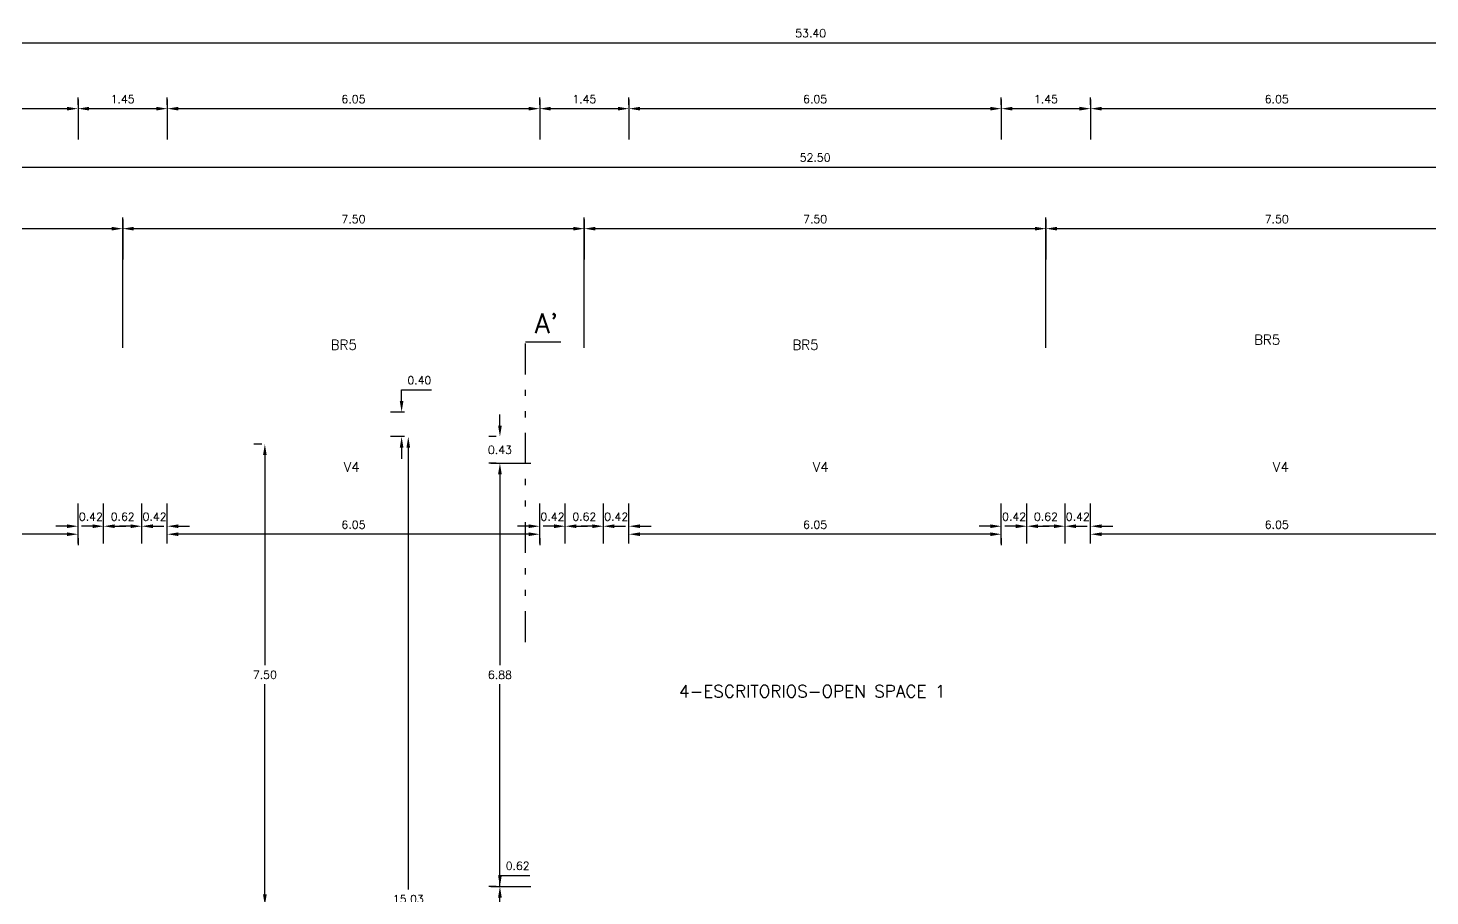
# Model space of a CAD drawing. Extents: x 19.8 to 90.6, y 5.5 to 74.
# Drawn here: x 42.49 to 65.27, y 59.89 to 74 of the extents above; entities that cross this region are included whole.
import ezdxf

# ---------------------------------------------------------------- set-up
doc = ezdxf.new("R2010")
doc.units = 0
doc.header["$MEASUREMENT"] = 0
for name, pattern in [('Default', [0]), ('Divide', [1.25, 0.5, -0.25, 0, -0.25, 0, -0.25]), ('Solid', [0])]:
    doc.linetypes.add(name, pattern=pattern)
doc.layers.get('DEFPOINTS').update_dxf_attribs({"linetype": 'Solid'})
for name, color, linetype in [('Dimensions (COTAS)', 212, 'Solid'), ('Sections Corte', 9, 'Solid'), ('Text O', 212, 'Default')]:
    doc.layers.add(name, color=color, linetype=linetype)
doc.styles.add('Simplex', font='SIMPLEX.SHX')
doc.dimstyles.get("Standard").update_dxf_attribs({"dimtxt": 0.13, "dimasz": 0.18, "dimexe": 0.18, "dimexo": 0.0625, "dimgap": 0.09, "dimtad": 1, "dimtih": 1, "dimtoh": 1, "dimzin": 0, "dimdsep": 46, "dimtxsty": 'Simplex', "dimcen": 0.09, "dimadec": 0, "dimazin": 0, "dimtfac": 1, "dimtofl": 0, "dimtmove": 0, "dimatfit": 3, "dimfxl": 1, "dimtolj": 1, "dimtzin": 0, "dimarcsym": 0})

# ---------------------------------------------------------------- blocks, each defined once
blk = doc.blocks.new('*D66')
at = {"layer": 'DEFPOINTS', "color": 0, "transparency": 16777216}
for p in [(44.751, 65.771), (44.751, 65.771), (50.801, 65.771)]:
    blk.add_point(p, dxfattribs=at)
at = {"layer": 'Dimensions (COTAS)', "color": 0, "lineweight": -2, "transparency": 16777216}
for p, q in [((44.751, 65.834), (44.751, 65.951)), ((50.621, 65.771), (44.931, 65.771)), ((50.801, 65.709), (50.801, 65.591))]:
    blk.add_line(p, q, dxfattribs=at)
at = {"layer": 'Dimensions (COTAS)', "color": 0, "transparency": 16777216}
for points in [[(44.931, 65.801), (44.931, 65.741), (44.751, 65.771)], [(50.621, 65.801), (50.621, 65.741), (50.801, 65.771)]]:
    blk.add_solid(points, dxfattribs=at)
at = {"layer": 'Dimensions (COTAS)', "color": 0, "transparency": 16777216, "insert": (47.776, 65.926), "char_height": 0.13, "attachment_point": 5, "style": 'Simplex'}
blk.add_mtext('\\A1;6.05', dxfattribs=at)
blk = doc.blocks.new('*D67')
at = {"layer": 'DEFPOINTS', "color": 0, "transparency": 16777216}
for p in [(51.526, 70.737), (44.026, 68.737), (51.526, 68.737)]:
    blk.add_point(p, dxfattribs=at)
at = {"layer": 'Dimensions (COTAS)', "color": 0, "lineweight": -2, "transparency": 16777216}
for p, q in [((44.026, 68.799), (44.026, 70.917)), ((51.526, 68.799), (51.526, 70.917)), ((44.206, 70.737), (51.346, 70.737))]:
    blk.add_line(p, q, dxfattribs=at)
at = {"layer": 'Dimensions (COTAS)', "color": 0, "transparency": 16777216}
for points in [[(44.206, 70.767), (44.206, 70.707), (44.026, 70.737)], [(51.346, 70.767), (51.346, 70.707), (51.526, 70.737)]]:
    blk.add_solid(points, dxfattribs=at)
at = {"layer": 'Dimensions (COTAS)', "color": 0, "transparency": 16777216, "insert": (47.776, 70.892), "char_height": 0.13, "attachment_point": 5, "style": 'Simplex'}
blk.add_mtext('\\A1;7.50', dxfattribs=at)
blk = doc.blocks.new('*D68')
at = {"layer": 'DEFPOINTS', "color": 0, "transparency": 16777216}
for p in [(44.751, 72.687), (50.801, 72.687), (50.801, 72.687)]:
    blk.add_point(p, dxfattribs=at)
at = {"layer": 'Dimensions (COTAS)', "color": 0, "lineweight": -2, "transparency": 16777216}
for p, q in [((44.751, 72.749), (44.751, 72.867)), ((44.931, 72.687), (50.621, 72.687)), ((50.801, 72.749), (50.801, 72.867))]:
    blk.add_line(p, q, dxfattribs=at)
at = {"layer": 'Dimensions (COTAS)', "color": 0, "transparency": 16777216}
for points in [[(44.931, 72.717), (44.931, 72.657), (44.751, 72.687)], [(50.621, 72.717), (50.621, 72.657), (50.801, 72.687)]]:
    blk.add_solid(points, dxfattribs=at)
at = {"layer": 'Dimensions (COTAS)', "color": 0, "transparency": 16777216, "insert": (47.776, 72.842), "char_height": 0.13, "attachment_point": 5, "style": 'Simplex'}
blk.add_mtext('\\A1;6.05', dxfattribs=at)
blk = doc.blocks.new('*D76')
at = {"layer": 'DEFPOINTS', "color": 0, "transparency": 16777216}
for p in [(29.026, 71.737), (81.526, 71.737), (81.526, 71.737)]:
    blk.add_point(p, dxfattribs=at)
at = {"layer": 'Dimensions (COTAS)', "color": 0, "lineweight": -2, "transparency": 16777216}
for p, q in [((29.026, 71.799), (29.026, 71.917)), ((81.526, 71.799), (81.526, 71.917)), ((29.206, 71.737), (81.346, 71.737))]:
    blk.add_line(p, q, dxfattribs=at)
at = {"layer": 'Dimensions (COTAS)', "color": 0, "transparency": 16777216}
for points in [[(29.206, 71.767), (29.206, 71.707), (29.026, 71.737)], [(81.346, 71.767), (81.346, 71.707), (81.526, 71.737)]]:
    blk.add_solid(points, dxfattribs=at)
at = {"layer": 'Dimensions (COTAS)', "color": 0, "transparency": 16777216, "insert": (55.276, 71.892), "char_height": 0.13, "attachment_point": 5, "style": 'Simplex'}
blk.add_mtext('\\A1;52.50', dxfattribs=at)
blk = doc.blocks.new('*D77')
at = {"layer": 'DEFPOINTS', "color": 0, "transparency": 16777216}
for p in [(28.506, 73.757), (81.901, 73.757), (81.901, 73.757)]:
    blk.add_point(p, dxfattribs=at)
at = {"layer": 'Dimensions (COTAS)', "color": 0, "lineweight": -2, "transparency": 16777216}
for p, q in [((28.506, 73.82), (28.506, 73.937)), ((81.901, 73.82), (81.901, 73.937)), ((28.686, 73.757), (81.721, 73.757))]:
    blk.add_line(p, q, dxfattribs=at)
at = {"layer": 'Dimensions (COTAS)', "color": 0, "transparency": 16777216}
for points in [[(28.686, 73.787), (28.686, 73.727), (28.506, 73.757)], [(81.721, 73.787), (81.721, 73.727), (81.901, 73.757)]]:
    blk.add_solid(points, dxfattribs=at)
at = {"layer": 'Dimensions (COTAS)', "color": 0, "transparency": 16777216, "insert": (55.204, 73.912), "char_height": 0.13, "attachment_point": 5, "style": 'Simplex'}
blk.add_mtext('\\A1;53.40', dxfattribs=at)
blk = doc.blocks.new('*D208')
at = {"layer": 'DEFPOINTS', "color": 0, "transparency": 16777216}
for p in [(37.251, 65.771), (37.251, 65.771), (43.301, 65.771)]:
    blk.add_point(p, dxfattribs=at)
at = {"layer": 'Dimensions (COTAS)', "color": 0, "lineweight": -2, "transparency": 16777216}
for p, q in [((37.251, 65.834), (37.251, 65.951)), ((43.121, 65.771), (37.431, 65.771)), ((43.301, 65.709), (43.301, 65.591))]:
    blk.add_line(p, q, dxfattribs=at)
at = {"layer": 'Dimensions (COTAS)', "color": 0, "transparency": 16777216}
for points in [[(37.431, 65.801), (37.431, 65.741), (37.251, 65.771)], [(43.121, 65.801), (43.121, 65.741), (43.301, 65.771)]]:
    blk.add_solid(points, dxfattribs=at)
at = {"layer": 'Dimensions (COTAS)', "color": 0, "transparency": 16777216, "insert": (40.276, 65.926), "char_height": 0.13, "attachment_point": 5, "style": 'Simplex'}
blk.add_mtext('\\A1;6.05', dxfattribs=at)
blk = doc.blocks.new('*D209')
at = {"layer": 'DEFPOINTS', "color": 0, "transparency": 16777216}
for p in [(44.026, 70.737), (36.526, 68.737), (44.026, 68.737)]:
    blk.add_point(p, dxfattribs=at)
at = {"layer": 'Dimensions (COTAS)', "color": 0, "lineweight": -2, "transparency": 16777216}
for p, q in [((36.526, 68.799), (36.526, 70.917)), ((44.026, 68.799), (44.026, 70.917)), ((36.706, 70.737), (43.846, 70.737))]:
    blk.add_line(p, q, dxfattribs=at)
at = {"layer": 'Dimensions (COTAS)', "color": 0, "transparency": 16777216}
for points in [[(36.706, 70.767), (36.706, 70.707), (36.526, 70.737)], [(43.846, 70.767), (43.846, 70.707), (44.026, 70.737)]]:
    blk.add_solid(points, dxfattribs=at)
at = {"layer": 'Dimensions (COTAS)', "color": 0, "transparency": 16777216, "insert": (40.276, 70.892), "char_height": 0.13, "attachment_point": 5, "style": 'Simplex'}
blk.add_mtext('\\A1;7.50', dxfattribs=at)
blk = doc.blocks.new('*D213')
at = {"layer": 'DEFPOINTS', "color": 0, "transparency": 16777216}
for p in [(43.716, 65.901), (43.716, 65.771), (44.336, 65.771)]:
    blk.add_point(p, dxfattribs=at)
at = {"layer": 'Dimensions (COTAS)', "color": 0, "lineweight": -2, "transparency": 16777216}
for p, q in [((43.716, 65.834), (43.716, 66.081)), ((44.336, 65.834), (44.336, 66.081)), ((43.536, 65.901), (43.356, 65.901)), ((44.516, 65.901), (44.696, 65.901))]:
    blk.add_line(p, q, dxfattribs=at)
at = {"layer": 'Dimensions (COTAS)', "color": 0, "transparency": 16777216}
for points in [[(43.536, 65.931), (43.536, 65.871), (43.716, 65.901)], [(44.516, 65.931), (44.516, 65.871), (44.336, 65.901)]]:
    blk.add_solid(points, dxfattribs=at)
at = {"layer": 'Dimensions (COTAS)', "color": 0, "transparency": 16777216, "insert": (44.026, 66.056), "char_height": 0.13, "attachment_point": 5, "style": 'Simplex'}
blk.add_mtext('\\A1;0.62', dxfattribs=at)
blk = doc.blocks.new('L')
at = {"color": 0}
blk.add_line((0, 0.15), (0, -0.5), dxfattribs=at)
blk = doc.blocks.new('*D214')
at = {"layer": 'DEFPOINTS', "color": 0, "transparency": 16777216}
for p in [(43.301, 65.901), (43.301, 65.771), (43.716, 65.771)]:
    blk.add_point(p, dxfattribs=at)
at = {"layer": 'Dimensions (COTAS)', "color": 0, "lineweight": -2, "transparency": 16777216}
for p, q in [((43.301, 65.834), (43.301, 66.081)), ((43.716, 65.834), (43.716, 66.081)), ((43.121, 65.901), (42.941, 65.901)), ((43.896, 65.901), (44.076, 65.901))]:
    blk.add_line(p, q, dxfattribs=at)
at = {"layer": 'Dimensions (COTAS)', "color": 0, "transparency": 16777216}
for points in [[(43.121, 65.931), (43.121, 65.871), (43.301, 65.901)], [(43.896, 65.931), (43.896, 65.871), (43.716, 65.901)]]:
    blk.add_solid(points, dxfattribs=at)
at = {"layer": 'Dimensions (COTAS)', "color": 0, "transparency": 16777216, "insert": (43.509, 66.056), "char_height": 0.13, "attachment_point": 5, "style": 'Simplex'}
blk.add_mtext('\\A1;0.42', dxfattribs=at)
blk = doc.blocks.new('*D215')
at = {"layer": 'DEFPOINTS', "color": 0, "transparency": 16777216}
for p in [(44.336, 65.901), (44.336, 65.771), (44.751, 65.771)]:
    blk.add_point(p, dxfattribs=at)
at = {"layer": 'Dimensions (COTAS)', "color": 0, "lineweight": -2, "transparency": 16777216}
for p, q in [((44.336, 65.834), (44.336, 66.081)), ((44.751, 65.834), (44.751, 66.081)), ((44.156, 65.901), (43.976, 65.901)), ((44.931, 65.901), (45.111, 65.901))]:
    blk.add_line(p, q, dxfattribs=at)
at = {"layer": 'Dimensions (COTAS)', "color": 0, "transparency": 16777216}
for points in [[(44.156, 65.931), (44.156, 65.871), (44.336, 65.901)], [(44.931, 65.931), (44.931, 65.871), (44.751, 65.901)]]:
    blk.add_solid(points, dxfattribs=at)
at = {"layer": 'Dimensions (COTAS)', "color": 0, "transparency": 16777216, "insert": (44.544, 66.056), "char_height": 0.13, "attachment_point": 5, "style": 'Simplex'}
blk.add_mtext('\\A1;0.42', dxfattribs=at)
blk = doc.blocks.new('*D218')
at = {"layer": 'DEFPOINTS', "color": 0, "transparency": 16777216}
for p in [(37.251, 72.687), (43.301, 72.687), (43.301, 72.687)]:
    blk.add_point(p, dxfattribs=at)
at = {"layer": 'Dimensions (COTAS)', "color": 0, "lineweight": -2, "transparency": 16777216}
for p, q in [((37.251, 72.749), (37.251, 72.867)), ((37.431, 72.687), (43.121, 72.687)), ((43.301, 72.749), (43.301, 72.867))]:
    blk.add_line(p, q, dxfattribs=at)
at = {"layer": 'Dimensions (COTAS)', "color": 0, "transparency": 16777216}
for points in [[(37.431, 72.717), (37.431, 72.657), (37.251, 72.687)], [(43.121, 72.717), (43.121, 72.657), (43.301, 72.687)]]:
    blk.add_solid(points, dxfattribs=at)
at = {"layer": 'Dimensions (COTAS)', "color": 0, "transparency": 16777216, "insert": (40.276, 72.842), "char_height": 0.13, "attachment_point": 5, "style": 'Simplex'}
blk.add_mtext('\\A1;6.05', dxfattribs=at)
blk = doc.blocks.new('*D220')
at = {"layer": 'DEFPOINTS', "color": 0, "transparency": 16777216}
for p in [(43.301, 72.687), (44.751, 72.687), (44.751, 72.687)]:
    blk.add_point(p, dxfattribs=at)
at = {"layer": 'Dimensions (COTAS)', "color": 0, "lineweight": -2, "transparency": 16777216}
for p, q in [((43.301, 72.749), (43.301, 72.867)), ((43.481, 72.687), (44.571, 72.687)), ((44.751, 72.749), (44.751, 72.867))]:
    blk.add_line(p, q, dxfattribs=at)
at = {"layer": 'Dimensions (COTAS)', "color": 0, "transparency": 16777216}
for points in [[(43.481, 72.717), (43.481, 72.657), (43.301, 72.687)], [(44.571, 72.717), (44.571, 72.657), (44.751, 72.687)]]:
    blk.add_solid(points, dxfattribs=at)
at = {"layer": 'Dimensions (COTAS)', "color": 0, "transparency": 16777216, "insert": (44.026, 72.842), "char_height": 0.13, "attachment_point": 5, "style": 'Simplex'}
blk.add_mtext('\\A1;1.45', dxfattribs=at)
blk = doc.blocks.new('*D224')
at = {"layer": 'DEFPOINTS', "color": 0, "transparency": 16777216}
for p in [(48.666, 67.357), (48.666, 67.357), (48.666, 52.327)]:
    blk.add_point(p, dxfattribs=at)
at = {"layer": 'Dimensions (COTAS)', "color": 0, "lineweight": -2, "transparency": 16777216}
for p, q in [((48.603, 67.357), (48.486, 67.357)), ((48.666, 67.177), (48.666, 59.997)), ((48.666, 52.507), (48.666, 59.687)), ((48.603, 52.327), (48.486, 52.327))]:
    blk.add_line(p, q, dxfattribs=at)
at = {"layer": 'Dimensions (COTAS)', "color": 0, "transparency": 16777216}
for points in [[(48.636, 67.177), (48.696, 67.177), (48.666, 67.357)], [(48.636, 52.507), (48.696, 52.507), (48.666, 52.327)]]:
    blk.add_solid(points, dxfattribs=at)
at = {"layer": 'Dimensions (COTAS)', "color": 0, "transparency": 16777216, "insert": (48.666, 59.842), "char_height": 0.13, "attachment_point": 5, "style": 'Simplex'}
blk.add_mtext('\\A1;15.03', dxfattribs=at)
blk = doc.blocks.new('*D339')
at = {"layer": 'DEFPOINTS', "color": 0, "transparency": 16777216}
for p in [(66.526, 70.737), (59.026, 68.737), (66.526, 68.737)]:
    blk.add_point(p, dxfattribs=at)
at = {"layer": 'Dimensions (COTAS)', "color": 0, "lineweight": -2, "transparency": 16777216}
for p, q in [((59.026, 68.799), (59.026, 70.917)), ((66.526, 68.799), (66.526, 70.917)), ((59.206, 70.737), (66.346, 70.737))]:
    blk.add_line(p, q, dxfattribs=at)
at = {"layer": 'Dimensions (COTAS)', "color": 0, "transparency": 16777216}
for points in [[(59.206, 70.767), (59.206, 70.707), (59.026, 70.737)], [(66.346, 70.767), (66.346, 70.707), (66.526, 70.737)]]:
    blk.add_solid(points, dxfattribs=at)
at = {"layer": 'Dimensions (COTAS)', "color": 0, "transparency": 16777216, "insert": (62.776, 70.892), "char_height": 0.13, "attachment_point": 5, "style": 'Simplex'}
blk.add_mtext('\\A1;7.50', dxfattribs=at)
blk = doc.blocks.new('*D341')
at = {"layer": 'DEFPOINTS', "color": 0, "transparency": 16777216}
for p in [(59.026, 70.737), (51.526, 68.737), (59.026, 68.737)]:
    blk.add_point(p, dxfattribs=at)
at = {"layer": 'Dimensions (COTAS)', "color": 0, "lineweight": -2, "transparency": 16777216}
for p, q in [((51.526, 68.799), (51.526, 70.917)), ((59.026, 68.799), (59.026, 70.917)), ((51.706, 70.737), (58.846, 70.737))]:
    blk.add_line(p, q, dxfattribs=at)
at = {"layer": 'Dimensions (COTAS)', "color": 0, "transparency": 16777216}
for points in [[(51.706, 70.767), (51.706, 70.707), (51.526, 70.737)], [(58.846, 70.767), (58.846, 70.707), (59.026, 70.737)]]:
    blk.add_solid(points, dxfattribs=at)
at = {"layer": 'Dimensions (COTAS)', "color": 0, "transparency": 16777216, "insert": (55.276, 70.892), "char_height": 0.13, "attachment_point": 5, "style": 'Simplex'}
blk.add_mtext('\\A1;7.50', dxfattribs=at)
blk = doc.blocks.new('*D342')
at = {"layer": 'DEFPOINTS', "color": 0, "transparency": 16777216}
for p in [(52.251, 65.771), (52.251, 65.771), (58.301, 65.771)]:
    blk.add_point(p, dxfattribs=at)
at = {"layer": 'Dimensions (COTAS)', "color": 0, "lineweight": -2, "transparency": 16777216}
for p, q in [((52.251, 65.834), (52.251, 65.951)), ((58.121, 65.771), (52.431, 65.771)), ((58.301, 65.709), (58.301, 65.591))]:
    blk.add_line(p, q, dxfattribs=at)
at = {"layer": 'Dimensions (COTAS)', "color": 0, "transparency": 16777216}
for points in [[(52.431, 65.801), (52.431, 65.741), (52.251, 65.771)], [(58.121, 65.801), (58.121, 65.741), (58.301, 65.771)]]:
    blk.add_solid(points, dxfattribs=at)
at = {"layer": 'Dimensions (COTAS)', "color": 0, "transparency": 16777216, "insert": (55.276, 65.926), "char_height": 0.13, "attachment_point": 5, "style": 'Simplex'}
blk.add_mtext('\\A1;6.05', dxfattribs=at)
blk = doc.blocks.new('*D343')
at = {"layer": 'DEFPOINTS', "color": 0, "transparency": 16777216}
for p in [(50.155, 66.927), (50.155, 66.927), (50.155, 60.047)]:
    blk.add_point(p, dxfattribs=at)
at = {"layer": 'Dimensions (COTAS)', "color": 0, "lineweight": -2, "transparency": 16777216}
for p, q in [((50.092, 66.927), (49.975, 66.927)), ((50.155, 66.747), (50.155, 63.642)), ((50.155, 60.227), (50.155, 63.332)), ((50.092, 60.047), (49.975, 60.047))]:
    blk.add_line(p, q, dxfattribs=at)
at = {"layer": 'Dimensions (COTAS)', "color": 0, "transparency": 16777216}
for points in [[(50.125, 66.747), (50.185, 66.747), (50.155, 66.927)], [(50.125, 60.227), (50.185, 60.227), (50.155, 60.047)]]:
    blk.add_solid(points, dxfattribs=at)
at = {"layer": 'Dimensions (COTAS)', "color": 0, "transparency": 16777216, "insert": (50.155, 63.487), "char_height": 0.13, "attachment_point": 5, "style": 'Simplex'}
blk.add_mtext('\\A1;6.88', dxfattribs=at)
blk = doc.blocks.new('*D344')
at = {"layer": 'DEFPOINTS', "color": 0, "transparency": 16777216}
for p in [(46.351, 67.237), (46.336, 59.737), (46.351, 59.737)]:
    blk.add_point(p, dxfattribs=at)
at = {"layer": 'Dimensions (COTAS)', "color": 0, "lineweight": -2, "transparency": 16777216}
for p, q in [((46.289, 67.237), (46.156, 67.237)), ((46.336, 67.057), (46.336, 63.642)), ((46.336, 59.917), (46.336, 63.332)), ((46.289, 59.737), (46.156, 59.737))]:
    blk.add_line(p, q, dxfattribs=at)
at = {"layer": 'Dimensions (COTAS)', "color": 0, "transparency": 16777216}
for points in [[(46.306, 67.057), (46.366, 67.057), (46.336, 67.237)], [(46.306, 59.917), (46.366, 59.917), (46.336, 59.737)]]:
    blk.add_solid(points, dxfattribs=at)
at = {"layer": 'Dimensions (COTAS)', "color": 0, "transparency": 16777216, "insert": (46.336, 63.487), "char_height": 0.13, "attachment_point": 5, "style": 'Simplex'}
blk.add_mtext('\\A1;7.50', dxfattribs=at)
blk = doc.blocks.new('*D345')
at = {"layer": 'DEFPOINTS', "color": 0, "transparency": 16777216}
for p in [(50.155, 60.047), (50.155, 60.047), (50.155, 59.427)]:
    blk.add_point(p, dxfattribs=at)
at = {"layer": 'Dimensions (COTAS)', "color": 0, "lineweight": -2, "transparency": 16777216}
for p, q in [((50.155, 60.047), (50.155, 60.227)), ((50.155, 60.227), (50.641, 60.227)), ((50.092, 60.047), (49.975, 60.047)), ((50.155, 59.607), (50.155, 59.867)), ((50.092, 59.427), (49.975, 59.427))]:
    blk.add_line(p, q, dxfattribs=at)
at = {"layer": 'Dimensions (COTAS)', "color": 0, "transparency": 16777216}
for points in [[(50.125, 59.867), (50.185, 59.867), (50.155, 60.047)], [(50.125, 59.607), (50.185, 59.607), (50.155, 59.427)]]:
    blk.add_solid(points, dxfattribs=at)
at = {"layer": 'Dimensions (COTAS)', "color": 0, "transparency": 16777216, "insert": (50.443, 60.382), "char_height": 0.13, "attachment_point": 5, "style": 'Simplex'}
blk.add_mtext('\\A1;0.62', dxfattribs=at)
blk = doc.blocks.new('*D346')
at = {"layer": 'DEFPOINTS', "color": 0, "transparency": 16777216}
for p in [(48.558, 67.757), (48.666, 67.757), (48.666, 67.357)]:
    blk.add_point(p, dxfattribs=at)
at = {"layer": 'Dimensions (COTAS)', "color": 0, "lineweight": -2, "transparency": 16777216}
for p, q in [((48.558, 67.937), (48.558, 68.117)), ((48.558, 68.117), (49.044, 68.117)), ((48.603, 67.757), (48.378, 67.757)), ((48.603, 67.357), (48.378, 67.357)), ((48.558, 67.177), (48.558, 66.997))]:
    blk.add_line(p, q, dxfattribs=at)
at = {"layer": 'Dimensions (COTAS)', "color": 0, "transparency": 16777216}
for points in [[(48.528, 67.937), (48.588, 67.937), (48.558, 67.757)], [(48.528, 67.177), (48.588, 67.177), (48.558, 67.357)]]:
    blk.add_solid(points, dxfattribs=at)
at = {"layer": 'Dimensions (COTAS)', "color": 0, "transparency": 16777216, "insert": (48.846, 68.272), "char_height": 0.13, "attachment_point": 5, "style": 'Simplex'}
blk.add_mtext('\\A1;0.40', dxfattribs=at)
blk = doc.blocks.new('*D347')
at = {"layer": 'DEFPOINTS', "color": 0, "transparency": 16777216}
for p in [(50.155, 67.357), (50.155, 67.357), (50.155, 66.927)]:
    blk.add_point(p, dxfattribs=at)
at = {"layer": 'Dimensions (COTAS)', "color": 0, "lineweight": -2, "transparency": 16777216}
for p, q in [((50.155, 67.537), (50.155, 67.717)), ((50.092, 67.357), (49.975, 67.357)), ((50.092, 66.927), (49.975, 66.927)), ((50.155, 66.747), (50.155, 66.567))]:
    blk.add_line(p, q, dxfattribs=at)
at = {"layer": 'Dimensions (COTAS)', "color": 0, "transparency": 16777216}
for points in [[(50.125, 67.537), (50.185, 67.537), (50.155, 67.357)], [(50.125, 66.747), (50.185, 66.747), (50.155, 66.927)]]:
    blk.add_solid(points, dxfattribs=at)
at = {"layer": 'Dimensions (COTAS)', "color": 0, "transparency": 16777216, "insert": (50.155, 67.142), "char_height": 0.13, "attachment_point": 5, "style": 'Simplex'}
blk.add_mtext('\\A1;0.43', dxfattribs=at)
blk = doc.blocks.new('*D348')
at = {"layer": 'DEFPOINTS', "color": 0, "transparency": 16777216}
for p in [(51.216, 65.901), (51.216, 65.771), (51.836, 65.771)]:
    blk.add_point(p, dxfattribs=at)
at = {"layer": 'Dimensions (COTAS)', "color": 0, "lineweight": -2, "transparency": 16777216}
for p, q in [((51.216, 65.834), (51.216, 66.081)), ((51.836, 65.834), (51.836, 66.081)), ((51.036, 65.901), (50.856, 65.901)), ((52.016, 65.901), (52.196, 65.901))]:
    blk.add_line(p, q, dxfattribs=at)
at = {"layer": 'Dimensions (COTAS)', "color": 0, "transparency": 16777216}
for points in [[(51.036, 65.931), (51.036, 65.871), (51.216, 65.901)], [(52.016, 65.931), (52.016, 65.871), (51.836, 65.901)]]:
    blk.add_solid(points, dxfattribs=at)
at = {"layer": 'Dimensions (COTAS)', "color": 0, "transparency": 16777216, "insert": (51.526, 66.056), "char_height": 0.13, "attachment_point": 5, "style": 'Simplex'}
blk.add_mtext('\\A1;0.62', dxfattribs=at)
blk = doc.blocks.new('*D349')
at = {"layer": 'DEFPOINTS', "color": 0, "transparency": 16777216}
for p in [(51.836, 65.901), (51.836, 65.771), (52.251, 65.771)]:
    blk.add_point(p, dxfattribs=at)
at = {"layer": 'Dimensions (COTAS)', "color": 0, "lineweight": -2, "transparency": 16777216}
for p, q in [((51.836, 65.834), (51.836, 66.081)), ((52.251, 65.834), (52.251, 66.081)), ((51.656, 65.901), (51.476, 65.901)), ((52.431, 65.901), (52.611, 65.901))]:
    blk.add_line(p, q, dxfattribs=at)
at = {"layer": 'Dimensions (COTAS)', "color": 0, "transparency": 16777216}
for points in [[(51.656, 65.931), (51.656, 65.871), (51.836, 65.901)], [(52.431, 65.931), (52.431, 65.871), (52.251, 65.901)]]:
    blk.add_solid(points, dxfattribs=at)
at = {"layer": 'Dimensions (COTAS)', "color": 0, "transparency": 16777216, "insert": (52.044, 66.056), "char_height": 0.13, "attachment_point": 5, "style": 'Simplex'}
blk.add_mtext('\\A1;0.42', dxfattribs=at)
blk = doc.blocks.new('*D350')
at = {"layer": 'DEFPOINTS', "color": 0, "transparency": 16777216}
for p in [(50.801, 65.901), (50.801, 65.771), (51.216, 65.771)]:
    blk.add_point(p, dxfattribs=at)
at = {"layer": 'Dimensions (COTAS)', "color": 0, "lineweight": -2, "transparency": 16777216}
for p, q in [((50.801, 65.834), (50.801, 66.081)), ((51.216, 65.834), (51.216, 66.081)), ((50.621, 65.901), (50.441, 65.901)), ((51.396, 65.901), (51.576, 65.901))]:
    blk.add_line(p, q, dxfattribs=at)
at = {"layer": 'Dimensions (COTAS)', "color": 0, "transparency": 16777216}
for points in [[(50.621, 65.931), (50.621, 65.871), (50.801, 65.901)], [(51.396, 65.931), (51.396, 65.871), (51.216, 65.901)]]:
    blk.add_solid(points, dxfattribs=at)
at = {"layer": 'Dimensions (COTAS)', "color": 0, "transparency": 16777216, "insert": (51.009, 66.056), "char_height": 0.13, "attachment_point": 5, "style": 'Simplex'}
blk.add_mtext('\\A1;0.42', dxfattribs=at)
blk = doc.blocks.new('*D351')
at = {"layer": 'DEFPOINTS', "color": 0, "transparency": 16777216}
for p in [(59.751, 65.771), (59.751, 65.771), (65.801, 65.771)]:
    blk.add_point(p, dxfattribs=at)
at = {"layer": 'Dimensions (COTAS)', "color": 0, "lineweight": -2, "transparency": 16777216}
for p, q in [((59.751, 65.834), (59.751, 65.951)), ((65.621, 65.771), (59.931, 65.771)), ((65.801, 65.709), (65.801, 65.591))]:
    blk.add_line(p, q, dxfattribs=at)
at = {"layer": 'Dimensions (COTAS)', "color": 0, "transparency": 16777216}
for points in [[(59.931, 65.801), (59.931, 65.741), (59.751, 65.771)], [(65.621, 65.801), (65.621, 65.741), (65.801, 65.771)]]:
    blk.add_solid(points, dxfattribs=at)
at = {"layer": 'Dimensions (COTAS)', "color": 0, "transparency": 16777216, "insert": (62.776, 65.926), "char_height": 0.13, "attachment_point": 5, "style": 'Simplex'}
blk.add_mtext('\\A1;6.05', dxfattribs=at)
blk = doc.blocks.new('*D352')
at = {"layer": 'DEFPOINTS', "color": 0, "transparency": 16777216}
for p in [(58.301, 65.901), (58.301, 65.771), (58.716, 65.771)]:
    blk.add_point(p, dxfattribs=at)
at = {"layer": 'Dimensions (COTAS)', "color": 0, "lineweight": -2, "transparency": 16777216}
for p, q in [((58.301, 65.834), (58.301, 66.081)), ((58.716, 65.834), (58.716, 66.081)), ((58.121, 65.901), (57.941, 65.901)), ((58.896, 65.901), (59.076, 65.901))]:
    blk.add_line(p, q, dxfattribs=at)
at = {"layer": 'Dimensions (COTAS)', "color": 0, "transparency": 16777216}
for points in [[(58.121, 65.931), (58.121, 65.871), (58.301, 65.901)], [(58.896, 65.931), (58.896, 65.871), (58.716, 65.901)]]:
    blk.add_solid(points, dxfattribs=at)
at = {"layer": 'Dimensions (COTAS)', "color": 0, "transparency": 16777216, "insert": (58.509, 66.056), "char_height": 0.13, "attachment_point": 5, "style": 'Simplex'}
blk.add_mtext('\\A1;0.42', dxfattribs=at)
blk = doc.blocks.new('*D353')
at = {"layer": 'DEFPOINTS', "color": 0, "transparency": 16777216}
for p in [(59.336, 65.901), (59.336, 65.771), (59.751, 65.771)]:
    blk.add_point(p, dxfattribs=at)
at = {"layer": 'Dimensions (COTAS)', "color": 0, "lineweight": -2, "transparency": 16777216}
for p, q in [((59.336, 65.834), (59.336, 66.081)), ((59.751, 65.834), (59.751, 66.081)), ((59.156, 65.901), (58.976, 65.901)), ((59.931, 65.901), (60.111, 65.901))]:
    blk.add_line(p, q, dxfattribs=at)
at = {"layer": 'Dimensions (COTAS)', "color": 0, "transparency": 16777216}
for points in [[(59.156, 65.931), (59.156, 65.871), (59.336, 65.901)], [(59.931, 65.931), (59.931, 65.871), (59.751, 65.901)]]:
    blk.add_solid(points, dxfattribs=at)
at = {"layer": 'Dimensions (COTAS)', "color": 0, "transparency": 16777216, "insert": (59.544, 66.056), "char_height": 0.13, "attachment_point": 5, "style": 'Simplex'}
blk.add_mtext('\\A1;0.42', dxfattribs=at)
blk = doc.blocks.new('*D354')
at = {"layer": 'DEFPOINTS', "color": 0, "transparency": 16777216}
for p in [(58.716, 65.901), (58.716, 65.771), (59.336, 65.771)]:
    blk.add_point(p, dxfattribs=at)
at = {"layer": 'Dimensions (COTAS)', "color": 0, "lineweight": -2, "transparency": 16777216}
for p, q in [((58.716, 65.834), (58.716, 66.081)), ((59.336, 65.834), (59.336, 66.081)), ((58.536, 65.901), (58.356, 65.901)), ((59.516, 65.901), (59.696, 65.901))]:
    blk.add_line(p, q, dxfattribs=at)
at = {"layer": 'Dimensions (COTAS)', "color": 0, "transparency": 16777216}
for points in [[(58.536, 65.931), (58.536, 65.871), (58.716, 65.901)], [(59.516, 65.931), (59.516, 65.871), (59.336, 65.901)]]:
    blk.add_solid(points, dxfattribs=at)
at = {"layer": 'Dimensions (COTAS)', "color": 0, "transparency": 16777216, "insert": (59.026, 66.056), "char_height": 0.13, "attachment_point": 5, "style": 'Simplex'}
blk.add_mtext('\\A1;0.62', dxfattribs=at)
blk = doc.blocks.new('*D356')
at = {"layer": 'DEFPOINTS', "color": 0, "transparency": 16777216}
for p in [(52.251, 72.687), (58.301, 72.687), (58.301, 72.687)]:
    blk.add_point(p, dxfattribs=at)
at = {"layer": 'Dimensions (COTAS)', "color": 0, "lineweight": -2, "transparency": 16777216}
for p, q in [((52.251, 72.749), (52.251, 72.867)), ((52.431, 72.687), (58.121, 72.687)), ((58.301, 72.624), (58.301, 72.507))]:
    blk.add_line(p, q, dxfattribs=at)
at = {"layer": 'Dimensions (COTAS)', "color": 0, "transparency": 16777216}
for points in [[(52.431, 72.717), (52.431, 72.657), (52.251, 72.687)], [(58.121, 72.717), (58.121, 72.657), (58.301, 72.687)]]:
    blk.add_solid(points, dxfattribs=at)
at = {"layer": 'Dimensions (COTAS)', "color": 0, "transparency": 16777216, "insert": (55.276, 72.842), "char_height": 0.13, "attachment_point": 5, "style": 'Simplex'}
blk.add_mtext('\\A1;6.05', dxfattribs=at)
blk = doc.blocks.new('*D357')
at = {"layer": 'DEFPOINTS', "color": 0, "transparency": 16777216}
for p in [(50.801, 72.687), (52.251, 72.687), (52.251, 72.687)]:
    blk.add_point(p, dxfattribs=at)
at = {"layer": 'Dimensions (COTAS)', "color": 0, "lineweight": -2, "transparency": 16777216}
for p, q in [((50.801, 72.749), (50.801, 72.867)), ((50.981, 72.687), (52.071, 72.687)), ((52.251, 72.749), (52.251, 72.867))]:
    blk.add_line(p, q, dxfattribs=at)
at = {"layer": 'Dimensions (COTAS)', "color": 0, "transparency": 16777216}
for points in [[(50.981, 72.717), (50.981, 72.657), (50.801, 72.687)], [(52.071, 72.717), (52.071, 72.657), (52.251, 72.687)]]:
    blk.add_solid(points, dxfattribs=at)
at = {"layer": 'Dimensions (COTAS)', "color": 0, "transparency": 16777216, "insert": (51.526, 72.842), "char_height": 0.13, "attachment_point": 5, "style": 'Simplex'}
blk.add_mtext('\\A1;1.45', dxfattribs=at)
blk = doc.blocks.new('*D358')
at = {"layer": 'DEFPOINTS', "color": 0, "transparency": 16777216}
for p in [(59.751, 72.687), (65.801, 72.687), (65.801, 72.687)]:
    blk.add_point(p, dxfattribs=at)
at = {"layer": 'Dimensions (COTAS)', "color": 0, "lineweight": -2, "transparency": 16777216}
for p, q in [((59.751, 72.749), (59.751, 72.867)), ((59.931, 72.687), (65.621, 72.687)), ((65.801, 72.624), (65.801, 72.507))]:
    blk.add_line(p, q, dxfattribs=at)
at = {"layer": 'Dimensions (COTAS)', "color": 0, "transparency": 16777216}
for points in [[(59.931, 72.717), (59.931, 72.657), (59.751, 72.687)], [(65.621, 72.717), (65.621, 72.657), (65.801, 72.687)]]:
    blk.add_solid(points, dxfattribs=at)
at = {"layer": 'Dimensions (COTAS)', "color": 0, "transparency": 16777216, "insert": (62.776, 72.842), "char_height": 0.13, "attachment_point": 5, "style": 'Simplex'}
blk.add_mtext('\\A1;6.05', dxfattribs=at)
blk = doc.blocks.new('*D359')
at = {"layer": 'DEFPOINTS', "color": 0, "transparency": 16777216}
for p in [(58.301, 72.687), (59.751, 72.687), (59.751, 72.687)]:
    blk.add_point(p, dxfattribs=at)
at = {"layer": 'Dimensions (COTAS)', "color": 0, "lineweight": -2, "transparency": 16777216}
for p, q in [((58.301, 72.749), (58.301, 72.867)), ((58.481, 72.687), (59.571, 72.687)), ((59.751, 72.624), (59.751, 72.507))]:
    blk.add_line(p, q, dxfattribs=at)
at = {"layer": 'Dimensions (COTAS)', "color": 0, "transparency": 16777216}
for points in [[(58.481, 72.717), (58.481, 72.657), (58.301, 72.687)], [(59.571, 72.717), (59.571, 72.657), (59.751, 72.687)]]:
    blk.add_solid(points, dxfattribs=at)
at = {"layer": 'Dimensions (COTAS)', "color": 0, "transparency": 16777216, "insert": (59.026, 72.842), "char_height": 0.13, "attachment_point": 5, "style": 'Simplex'}
blk.add_mtext('\\A1;1.45', dxfattribs=at)

msp = doc.modelspace()

# ---------------------------------------------------------------- linework, layer by layer
at = {"layer": 'Dimensions (COTAS)'}
for p, q in [((43.301, 72.837), (43.301, 72.187)), ((44.751, 72.837), (44.751, 72.187)), ((50.801, 72.837), (50.801, 72.187)), ((52.251, 72.837), (52.251, 72.187)), ((58.301, 72.837), (58.301, 72.187)), ((59.751, 72.837), (59.751, 72.187)), ((44.026, 70.887), (44.026, 70.237)), ((51.526, 70.887), (51.526, 70.237)), ((59.026, 70.887), (59.026, 70.237))]:
    msp.add_line(p, q, dxfattribs=at)
at = {"layer": 'Sections Corte'}
msp.add_line((50.572, 68.897), (51.145, 68.897), dxfattribs=at)
at = {"layer": 'Sections Corte', "linetype": 'Divide'}
msp.add_line((50.572, 64.019), (50.572, 68.897), dxfattribs=at)

# ---------------------------------------------------------------- block references
at = {"layer": 'Dimensions (COTAS)'}
for p, rotation in [((50.155, 66.927), 90.00000000000323), ((43.301, 65.771), 180.0000000000034), ((43.716, 65.771), 180.0000000000034), ((44.336, 65.771), 180.0000000000034), ((44.751, 65.771), 180.0000000000034), ((50.801, 65.771), 180.0000000000034), ((51.216, 65.771), 180.0000000000034), ((51.836, 65.771), 180.0000000000034), ((52.251, 65.771), 180.0000000000034), ((58.301, 65.771), 180.0000000000034), ((58.716, 65.771), 180.0000000000034), ((59.336, 65.771), 180.0000000000034), ((59.751, 65.771), 180.0000000000034), ((50.155, 60.047), 90.00000000000323)]:
    msp.add_blockref('L', p, dxfattribs=dict(at, rotation=rotation))

# ---------------------------------------------------------------- texts
at = {"layer": 'Sections Corte', "style": 'Simplex'}
msp.add_text("A'", height=0.32, dxfattribs=at).set_placement((50.717, 69.039))
at = {"layer": 'Text O', "style": 'Simplex'}
for s, p in [('BR5', (47.406, 68.769)), ('BR5', (54.907, 68.769)), ('BR5', (62.408, 68.852)), ('V4', (47.617, 66.784)), ('V4', (55.236, 66.784)), ('V4', (62.712, 66.784))]:
    msp.add_text(s, height=0.16, dxfattribs=at).set_placement(p)
at = {"layer": 'Text O', "color": 7, "style": 'Simplex'}
msp.add_text('4-ESCRITORIOS-OPEN SPACE 1', height=0.2, dxfattribs=at).set_placement((53.065, 63.119))

# ---------------------------------------------------------------- dimensions: what is measured, and where the dimension line sits
at = {"layer": 'Dimensions (COTAS)'}
for base, p1, p2, angle, picture, middle in [((81.90138, 73.75709), (28.50636, 73.75709), (81.90138, 73.75709), 0, '*D77', (55.20387, 73.91209)), ((43.301, 72.687), (37.251, 72.687), (43.301, 72.687), 0, '*D218', (40.276, 72.842)), ((44.751, 72.687), (43.301, 72.687), (44.751, 72.687), 0, '*D220', (44.026, 72.842)), ((50.801, 72.687), (44.751, 72.687), (50.801, 72.687), 0, '*D68', (47.776, 72.842)), ((52.251, 72.687), (50.801, 72.687), (52.251, 72.687), 0, '*D357', (51.526, 72.842)), ((58.301, 72.687), (52.251, 72.687), (58.301, 72.687), 0, '*D356', (55.276, 72.842)), ((59.751, 72.687), (58.301, 72.687), (59.751, 72.687), 0, '*D359', (59.026, 72.842)), ((65.801, 72.687), (59.751, 72.687), (65.801, 72.687), 0, '*D358', (62.776, 72.842)), ((81.526, 71.737), (29.026, 71.737), (81.526, 71.737), 0, '*D76', (55.276, 71.892)), ((44.026, 70.737), (36.526, 68.737), (44.026, 68.737), 0, '*D209', (40.276, 70.892)), ((51.526, 70.737), (44.026, 68.737), (51.526, 68.737), 0, '*D67', (47.776, 70.892)), ((59.026, 70.737), (51.526, 68.737), (59.026, 68.737), 0, '*D341', (55.276, 70.892)), ((66.526, 70.737), (59.026, 68.737), (66.526, 68.737), 0, '*D339', (62.776, 70.892)), ((50.155, 67.357), (50.155, 66.927), (50.155, 67.357), 90, '*D347', (50.155, 67.142)), ((46.336, 59.737), (46.351, 67.237), (46.351, 59.737), 90, '*D344', (46.336, 63.487)), ((48.666, 67.357), (48.666, 52.327), (48.666, 67.357), 90, '*D224', (48.666, 59.842)), ((50.155, 66.927), (50.155, 60.047), (50.155, 66.927), 90, '*D343', (50.155, 63.487)), ((37.251, 65.771), (43.301, 65.771), (37.251, 65.771), 0, '*D208', (40.276, 65.926)), ((44.751, 65.771), (50.801, 65.771), (44.751, 65.771), 0, '*D66', (47.776, 65.926)), ((52.251, 65.771), (58.301, 65.771), (52.251, 65.771), 0, '*D342', (55.276, 65.926)), ((59.751, 65.771), (65.801, 65.771), (59.751, 65.771), 0, '*D351', (62.776, 65.926)), ((50.155, 60.047), (50.155, 59.427), (50.155, 60.047), 90, '*D345', (50.443, 60.382))]:
    dim = msp.add_linear_dim(base=base, p1=p1, p2=p2, angle=angle, dimstyle='Standard', dxfattribs=at)
    dim.commit()
    dim.dimension.update_dxf_attribs({"geometry": picture, "text_midpoint": middle})
for base, p1, p2, angle, picture, middle in [((48.558, 67.757), (48.666, 67.357), (48.666, 67.757), 90, '*D346', (48.846, 68.117)), ((43.301377, 65.901407), (43.716379, 65.771407), (43.301377, 65.771407), 0, '*D214', (43.508878, 65.901407)), ((43.716, 65.901), (44.336, 65.771), (43.716, 65.771), 0, '*D213', (44.026, 65.901)), ((44.336379, 65.901407), (44.75138, 65.771407), (44.336379, 65.771407), 0, '*D215', (44.543879, 65.901407)), ((50.801377, 65.901407), (51.216379, 65.771407), (50.801377, 65.771407), 0, '*D350', (51.008878, 65.901407)), ((51.216, 65.901), (51.836, 65.771), (51.216, 65.771), 0, '*D348', (51.526, 65.901)), ((51.836379, 65.901407), (52.25138, 65.771407), (51.836379, 65.771407), 0, '*D349', (52.043879, 65.901407)), ((58.301377, 65.901407), (58.716379, 65.771407), (58.301377, 65.771407), 0, '*D352', (58.508878, 65.901407)), ((58.716, 65.901), (59.336, 65.771), (58.716, 65.771), 0, '*D354', (59.026, 65.901)), ((59.336379, 65.901407), (59.75138, 65.771407), (59.336379, 65.771407), 0, '*D353', (59.543879, 65.901407))]:
    dim = msp.add_linear_dim(base=base, p1=p1, p2=p2, angle=angle, dimstyle='Standard', dxfattribs=at)
    dim.commit()
    dim.dimension.update_dxf_attribs({"geometry": picture, "text_midpoint": middle, "dimtype": 160})

doc.saveas('drawing.dxf')
